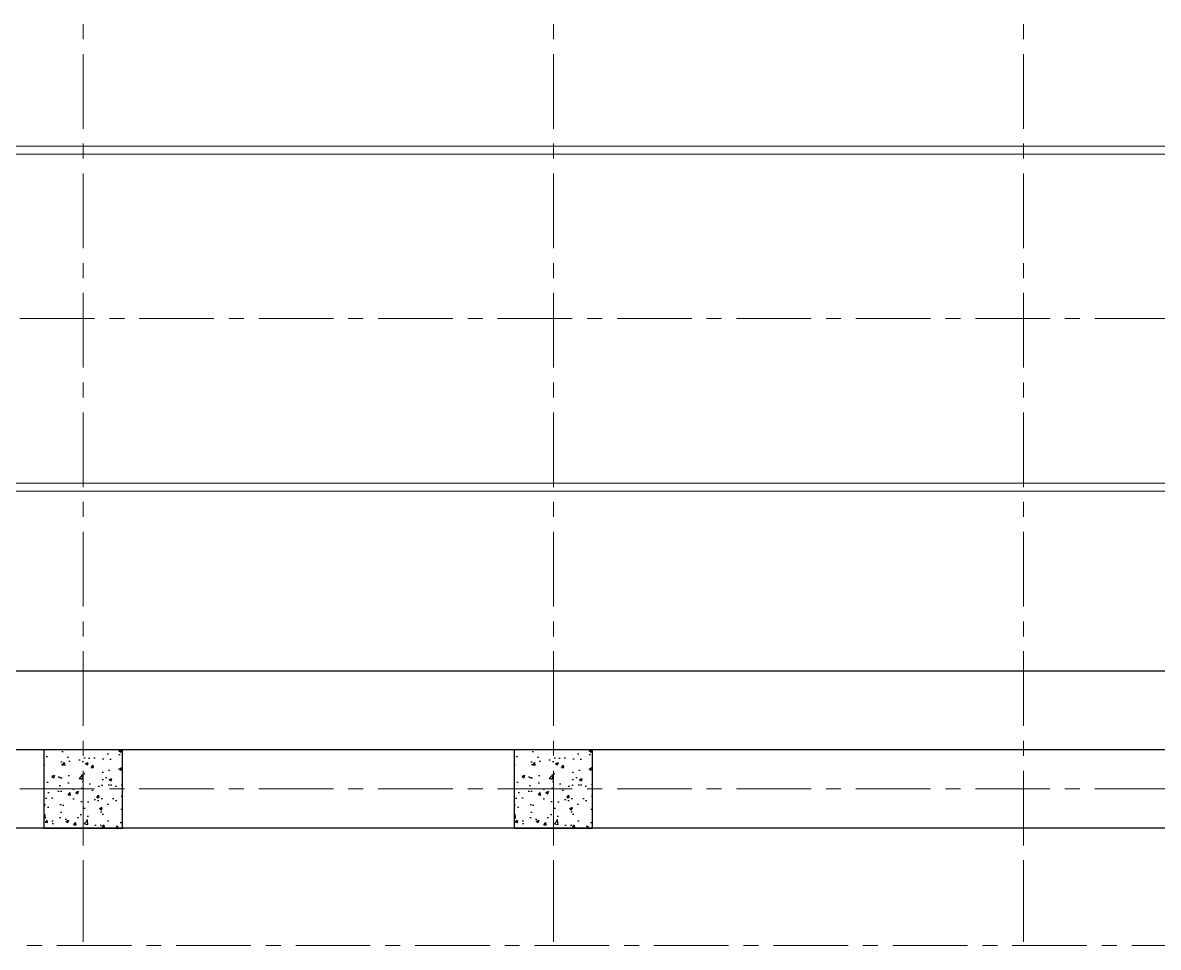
# Model space of a CAD drawing. Header units: millimetres. Extents: x 3220 to 226993, y 817 to 176024.
# Drawn here: x 46414 to 53659, y 148781 to 154680 of the extents above; entities that cross this region are included whole.
import ezdxf

# ---------------------------------------------------------------- set-up
doc = ezdxf.new("R2010")
doc.units = ezdxf.units.MM
doc.linetypes.add('AXES', pattern=[50.8, 31.75, -6.35, 6.35, -6.35])
doc.layers.add('Axe', color=1, linetype='AXES', lineweight=9)
doc.layers.add('Camion_renault', color=7, linetype='Continuous', lineweight=18)

# ---------------------------------------------------------------- blocks, each defined once
blk = doc.blocks.new("SYST7ME D'AXE")
at = {"layer": 'Axe', "ltscale": 15}
for p, q in [((6000, 18500), (6000, -6500)), ((9000, 18500), (9000, -6500)), ((12000, 18500), (12000, -6500)), ((-500, -3000), (15500, -3000)), ((-500, -6000), (15500, -6000))]:
    blk.add_line(p, q, dxfattribs=at)
blk = doc.blocks.new('Level 0m')
h = blk.add_hatch()
h.set_pattern_fill('AR-CONC', color=256)
h.set_pattern_definition([(50, (-172579.41, -113209.63), (182.18467, -15.93909), [19.05, -209.55]), (355, (-172579.4, -113209.63), (-35.24342, 191.05685), [15.24, -167.64058]), (100.45144, (-172564.23, -113210.96), (146.94125, 175.11775), [16.19001, -178.09024]), (46.1842, (-172579.4, -113158.83), (271.07904, -42.04233), [28.575, -314.325]), (96.63556, (-172556.82, -113162.33), (237.40413, 247.42612), [24.28502, -267.1356]), (351.18415, (-172579.4, -113158.83), (237.40413, 247.42612), [22.85997, -251.45973]), (21, (-172554.01, -113171.53), (151.61439, -102.2652), [19.05, -209.55]), (326, (-172554, -113171.53), (61.80203, 184.18797), [15.24, -167.64]), (71.45144, (-172541.37, -113180.05), (213.41642, 81.92277), [16.19001, -178.08994]), (37.5, (-172579.41, -113209.63), (3.088603, 84.555039), [0, -165.608, 0, -170.18, 0, -168.275]), (7.5, (-172579.41, -113209.63), (66.819663, 100.180575), [0, -97.028, 0, -161.798, 0, -64.135]), (327.5, (-172636.05, -113209.63), (135.590595, -5.728744), [0, -63.5, 0, -198.12, 0, -262.89]), (317.5, (-172661.45, -113209.63), (148.12918, 25.42649), [0, -82.55, 0, -131.572, 0, -186.69])])
h.paths.add_polyline_path([(6000, -23750), (5750, -23750), (5750, -24000), (6000, -24000)])
h.paths.add_polyline_path([(6250, -23750), (6000, -23750), (6000, -24000), (6250, -24000)])
h.paths.add_polyline_path([(6250, -24000), (6000, -24000), (6000, -24250), (6250, -24250)])
h.paths.add_polyline_path([(6000, -24000), (5750, -24000), (5750, -24250), (6000, -24250)])
h = blk.add_hatch()
h.set_pattern_fill('AR-CONC', color=256)
h.set_pattern_definition([(50, (-169579.41, -113209.63), (182.18467, -15.93909), [19.05, -209.55]), (355, (-169579.4, -113209.63), (-35.24342, 191.05685), [15.24, -167.64058]), (100.45144, (-169564.23, -113210.96), (146.94125, 175.11775), [16.19001, -178.09024]), (46.1842, (-169579.4, -113158.83), (271.07904, -42.04233), [28.575, -314.325]), (96.63556, (-169556.82, -113162.33), (237.40413, 247.42612), [24.28502, -267.1356]), (351.18415, (-169579.4, -113158.83), (237.40413, 247.42612), [22.85997, -251.45973]), (21, (-169554.01, -113171.53), (151.61439, -102.2652), [19.05, -209.55]), (326, (-169554, -113171.53), (61.80203, 184.18797), [15.24, -167.64]), (71.45144, (-169541.37, -113180.05), (213.41642, 81.92277), [16.19001, -178.08994]), (37.5, (-169579.41, -113209.63), (3.088603, 84.555039), [0, -165.608, 0, -170.18, 0, -168.275]), (7.5, (-169579.41, -113209.63), (66.819663, 100.180575), [0, -97.028, 0, -161.798, 0, -64.135]), (327.5, (-169636.05, -113209.63), (135.590595, -5.728744), [0, -63.5, 0, -198.12, 0, -262.89]), (317.5, (-169661.45, -113209.63), (148.12918, 25.42649), [0, -82.55, 0, -131.572, 0, -186.69])])
h.paths.add_polyline_path([(9000, -23750), (8750, -23750), (8750, -24000), (9000, -24000)])
h.paths.add_polyline_path([(9250, -23750), (9000, -23750), (9000, -24000), (9250, -24000)])
h.paths.add_polyline_path([(9250, -24000), (9000, -24000), (9000, -24250), (9250, -24250)])
h.paths.add_polyline_path([(9000, -24000), (8750, -24000), (8750, -24250), (9000, -24250)])
for p, q in [((14750, -23750), (250, -23750)), ((14750, -24250), (250, -24250))]:
    blk.add_line(p, q)
at = {"color": 34}
blk.add_lwpolyline([(15242.5, -23750), (15242.5, -23750, 0.414214), (14742.5, -23250), (250, -23250, 0.414214), (-250, -23750), (-250, -23750)], format="xyb", dxfattribs=at)
for points in [[(5750, -24250), (6250, -24250), (6250, -23750), (5750, -23750)], [(8750, -24250), (9250, -24250), (9250, -23750), (8750, -23750)]]:
    blk.add_lwpolyline(points, close=True)
at = {"layer": 'Axe', "ltscale": 15}
for p, q in [((6000, -24500), (6000, -30500)), ((9000, -24500), (9000, -30500)), ((12000, -24500), (12000, -30500)), ((18500, -25000), (-12500, -25000))]:
    blk.add_line(p, q, dxfattribs=at)
blk.add_blockref("SYST7ME D'AXE", (0, -18000))
blk = doc.blocks.new('camion T')
at = {"layer": 'Camion_renault', "color": 1}
for points in [[(10000, -1100), (0, -1100), (0, 1100), (10000, 1100)], [(9950, -1050), (50, -1050), (50, 1050), (9950, 1050)]]:
    blk.add_lwpolyline(points, close=True, dxfattribs=at)

msp = doc.modelspace()

# ---------------------------------------------------------------- block references
at = {"color": 2}
msp.add_blockref('Level 0m', (40800, 173791.8), dxfattribs=at)
at = {"rotation": 180}
msp.add_blockref('camion T', (54895.4, 152791.8), dxfattribs=at)

doc.saveas('drawing.dxf')
